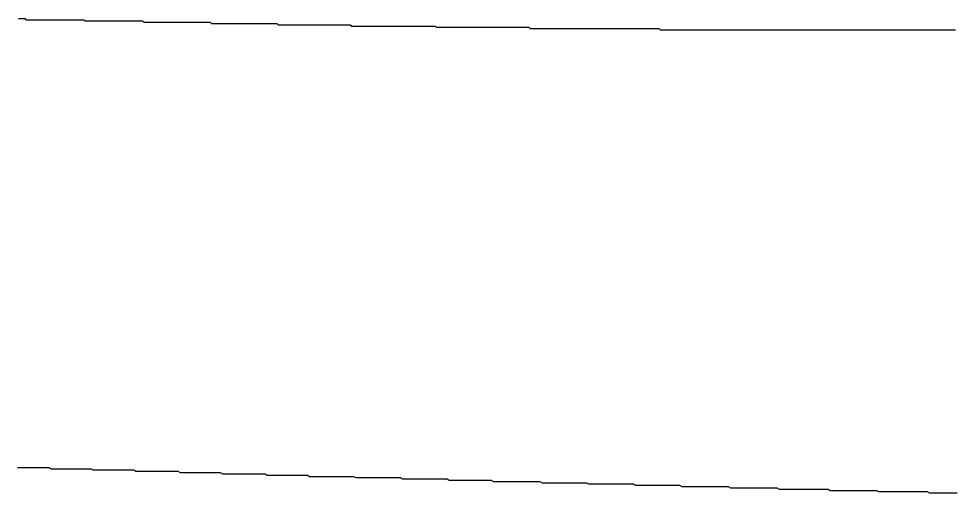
# Model space of a CAD drawing. Header units: millimetres. Extents: x 41 to 1041, y 1148 to 1248.
# Drawn here: x 307 to 314.35, y 1155.73 to 1159.45 of the extents above; entities that cross this region are included whole.
import ezdxf

# ---------------------------------------------------------------- set-up
doc = ezdxf.new("R2010")
doc.units = ezdxf.units.MM

msp = doc.modelspace()

# ---------------------------------------------------------------- linework, layer by layer
at = {"color": 3}
for points in [[(314.348, 1159.3554, 0), (314.339, 1159.3554, 0), (314.33, 1159.3554, 0), (314.321, 1159.3554, 0), (314.312, 1159.3554, 0), (314.303, 1159.3554, 0), (314.295, 1159.3554, 0), (314.286, 1159.3554, 0), (314.277, 1159.3554, 0), (314.268, 1159.3554, 0), (314.259, 1159.3554, 0), (314.25, 1159.3554, 0), (314.241, 1159.3554, 0), (314.233, 1159.3554, 0), (314.224, 1159.3554, 0), (314.215, 1159.3554, 0), (314.206, 1159.3554, 0), (314.197, 1159.3554, 0), (314.188, 1159.3554, 0), (314.179, 1159.3554, 0), (314.17, 1159.3554, 0), (314.162, 1159.3554, 0), (314.153, 1159.3554, 0), (314.144, 1159.3554, 0), (314.135, 1159.3554, 0), (314.126, 1159.3554, 0), (314.117, 1159.3554, 0), (314.108, 1159.3554, 0), (314.1, 1159.3554, 0), (314.091, 1159.3554, 0), (314.082, 1159.3554, 0), (314.073, 1159.3554, 0), (314.064, 1159.3554, 0), (314.055, 1159.3554, 0), (314.046, 1159.3554, 0), (314.038, 1159.3554, 0), (314.029, 1159.3554, 0), (314.02, 1159.3554, 0), (314.011, 1159.3554, 0), (314.002, 1159.3554, 0), (313.993, 1159.3554, 0), (313.984, 1159.3554, 0), (313.976, 1159.3554, 0), (313.967, 1159.3554, 0), (313.958, 1159.3554, 0), (313.949, 1159.3554, 0), (313.94, 1159.3554, 0), (313.931, 1159.3554, 0), (313.922, 1159.3554, 0), (313.913, 1159.3554, 0), (313.905, 1159.3554, 0), (313.896, 1159.3554, 0), (313.887, 1159.3554, 0), (313.878, 1159.3554, 0), (313.869, 1159.3554, 0), (313.86, 1159.3554, 0), (313.851, 1159.3554, 0), (313.843, 1159.3554, 0), (313.834, 1159.3554, 0), (313.825, 1159.3554, 0), (313.816, 1159.3554, 0), (313.807, 1159.3554, 0), (313.798, 1159.3554, 0), (313.789, 1159.3554, 0), (313.781, 1159.3554, 0), (313.772, 1159.3554, 0), (313.763, 1159.3554, 0), (313.754, 1159.3554, 0), (313.745, 1159.3554, 0), (313.736, 1159.3554, 0), (313.727, 1159.3554, 0), (313.719, 1159.3554, 0), (313.71, 1159.3554, 0), (313.701, 1159.3554, 0), (313.692, 1159.3554, 0), (313.683, 1159.3554, 0), (313.674, 1159.3554, 0), (313.665, 1159.3554, 0), (313.657, 1159.3554, 0), (313.648, 1159.3554, 0), (313.639, 1159.3554, 0), (313.63, 1159.3554, 0), (313.621, 1159.3554, 0), (313.612, 1159.3554, 0), (313.603, 1159.3554, 0), (313.594, 1159.3554, 0), (313.586, 1159.3554, 0), (313.577, 1159.3554, 0), (313.568, 1159.3554, 0), (313.559, 1159.3554, 0), (313.55, 1159.3554, 0), (313.541, 1159.3554, 0), (313.532, 1159.3554, 0), (313.524, 1159.3554, 0), (313.515, 1159.3554, 0), (313.506, 1159.3554, 0), (313.497, 1159.3554, 0), (313.488, 1159.3554, 0), (313.479, 1159.3554, 0), (313.47, 1159.3554, 0), (313.462, 1159.3554, 0), (313.453, 1159.3554, 0), (313.444, 1159.3554, 0), (313.435, 1159.3554, 0), (313.426, 1159.3554, 0), (313.417, 1159.3554, 0), (313.408, 1159.3554, 0), (313.4, 1159.3554, 0), (313.391, 1159.3554, 0), (313.382, 1159.3554, 0), (313.373, 1159.3554, 0), (313.364, 1159.3554, 0), (313.355, 1159.3554, 0), (313.346, 1159.3554, 0), (313.338, 1159.3554, 0), (313.329, 1159.3554, 0), (313.32, 1159.3554, 0), (313.311, 1159.3554, 0), (313.302, 1159.3554, 0), (313.293, 1159.3554, 0), (313.284, 1159.3554, 0), (313.275, 1159.3554, 0), (313.267, 1159.3554, 0), (313.258, 1159.3554, 0), (313.249, 1159.3554, 0), (313.24, 1159.3554, 0), (313.231, 1159.3554, 0), (313.222, 1159.3554, 0), (313.213, 1159.3554, 0), (313.205, 1159.3554, 0), (313.196, 1159.3554, 0), (313.187, 1159.3554, 0), (313.178, 1159.3554, 0), (313.169, 1159.3554, 0), (313.16, 1159.3554, 0), (313.151, 1159.3554, 0), (313.143, 1159.3554, 0), (313.134, 1159.3554, 0), (313.125, 1159.3554, 0), (313.116, 1159.3554, 0), (313.107, 1159.3554, 0), (313.098, 1159.3554, 0), (313.089, 1159.3554, 0), (313.081, 1159.3554, 0), (313.072, 1159.3554, 0), (313.063, 1159.3554, 0), (313.054, 1159.3554, 0), (313.045, 1159.3554, 0), (313.036, 1159.3554, 0), (313.027, 1159.3554, 0), (313.019, 1159.3554, 0), (313.01, 1159.3554, 0), (313.001, 1159.3554, 0), (312.992, 1159.3554, 0), (312.983, 1159.3554, 0), (312.974, 1159.3554, 0), (312.965, 1159.3554, 0), (312.956, 1159.3554, 0), (312.948, 1159.3554, 0), (312.939, 1159.3554, 0), (312.93, 1159.3554, 0), (312.921, 1159.3554, 0), (312.912, 1159.3554, 0), (312.903, 1159.3554, 0), (312.894, 1159.3554, 0), (312.886, 1159.3554, 0), (312.877, 1159.3554, 0), (312.868, 1159.3554, 0), (312.859, 1159.3554, 0), (312.85, 1159.3554, 0), (312.841, 1159.3554, 0), (312.832, 1159.3554, 0), (312.824, 1159.3554, 0), (312.815, 1159.3554, 0), (312.806, 1159.3554, 0), (312.797, 1159.3554, 0), (312.788, 1159.3554, 0), (312.779, 1159.3554, 0), (312.77, 1159.3554, 0), (312.762, 1159.3554, 0), (312.753, 1159.3554, 0), (312.744, 1159.3554, 0), (312.735, 1159.3554, 0), (312.726, 1159.3554, 0), (312.717, 1159.3554, 0), (312.708, 1159.3554, 0), (312.7, 1159.3554, 0), (312.691, 1159.3554, 0), (312.682, 1159.3554, 0), (312.673, 1159.3554, 0), (312.664, 1159.3554, 0), (312.655, 1159.3554, 0), (312.646, 1159.3554, 0), (312.637, 1159.3554, 0), (312.629, 1159.3554, 0), (312.62, 1159.3554, 0), (312.611, 1159.3554, 0), (312.602, 1159.3554, 0), (312.593, 1159.3554, 0), (312.584, 1159.3554, 0), (312.575, 1159.3554, 0), (312.567, 1159.3554, 0), (312.558, 1159.3554, 0), (312.549, 1159.3554, 0), (312.54, 1159.3554, 0), (312.531, 1159.3554, 0), (312.522, 1159.3554, 0), (312.513, 1159.3554, 0), (312.505, 1159.3554, 0), (312.496, 1159.3554, 0), (312.487, 1159.3554, 0), (312.478, 1159.3554, 0), (312.469, 1159.3554, 0), (312.46, 1159.3554, 0), (312.451, 1159.3554, 0), (312.443, 1159.3554, 0), (312.434, 1159.3554, 0), (312.425, 1159.3554, 0), (312.416, 1159.3554, 0), (312.407, 1159.3554, 0), (312.398, 1159.3554, 0), (312.389, 1159.3554, 0), (312.38, 1159.3554, 0), (312.372, 1159.3554, 0), (312.363, 1159.3554, 0), (312.354, 1159.3554, 0), (312.345, 1159.3554, 0), (312.336, 1159.3554, 0), (312.327, 1159.3554, 0), (312.318, 1159.3554, 0), (312.31, 1159.3554, 0), (312.301, 1159.3554, 0), (312.292, 1159.3554, 0), (312.283, 1159.3554, 0), (312.274, 1159.3554, 0), (312.265, 1159.3554, 0), (312.256, 1159.3554, 0), (312.248, 1159.3554, 0), (312.239, 1159.3554, 0), (312.23, 1159.3554, 0), (312.221, 1159.3554, 0), (312.212, 1159.3554, 0), (312.203, 1159.3554, 0), (312.194, 1159.3554, 0), (312.186, 1159.3554, 0), (312.177, 1159.3554, 0), (312.168, 1159.3554, 0), (312.159, 1159.3554, 0), (312.15, 1159.3554, 0), (312.141, 1159.3554, 0), (312.132, 1159.3554, 0), (312.124, 1159.3554, 0), (312.115, 1159.3554, 0), (312.106, 1159.3554, 0), (312.097, 1159.3554, 0), (312.088, 1159.3554, 0), (312.079, 1159.3554, 0), (312.07, 1159.3554, 0), (312.061, 1159.3554, 0), (312.053, 1159.3554, 0), (312.044, 1159.3554, 0), (312.035, 1159.3554, 0), (312.026, 1159.3654, 0), (312.017, 1159.3654, 0), (312.008, 1159.3654, 0), (311.999, 1159.3654, 0), (311.991, 1159.3654, 0), (311.982, 1159.3654, 0), (311.973, 1159.3654, 0), (311.964, 1159.3654, 0), (311.955, 1159.3654, 0), (311.946, 1159.3654, 0), (311.937, 1159.3654, 0), (311.929, 1159.3654, 0), (311.92, 1159.3654, 0), (311.911, 1159.3654, 0), (311.902, 1159.3654, 0), (311.893, 1159.3654, 0), (311.884, 1159.3654, 0), (311.875, 1159.3654, 0), (311.867, 1159.3654, 0), (311.858, 1159.3654, 0), (311.849, 1159.3654, 0), (311.84, 1159.3654, 0), (311.831, 1159.3654, 0), (311.822, 1159.3654, 0), (311.813, 1159.3654, 0), (311.805, 1159.3654, 0), (311.796, 1159.3654, 0), (311.787, 1159.3654, 0), (311.778, 1159.3654, 0), (311.769, 1159.3654, 0), (311.76, 1159.3654, 0), (311.751, 1159.3654, 0), (311.742, 1159.3654, 0), (311.734, 1159.3654, 0), (311.725, 1159.3654, 0), (311.716, 1159.3654, 0), (311.707, 1159.3654, 0), (311.698, 1159.3654, 0), (311.689, 1159.3654, 0), (311.68, 1159.3654, 0), (311.672, 1159.3654, 0), (311.663, 1159.3654, 0), (311.654, 1159.3654, 0), (311.645, 1159.3654, 0), (311.636, 1159.3654, 0), (311.627, 1159.3654, 0), (311.618, 1159.3654, 0), (311.61, 1159.3654, 0), (311.601, 1159.3654, 0), (311.592, 1159.3654, 0), (311.583, 1159.3654, 0), (311.574, 1159.3654, 0), (311.565, 1159.3654, 0), (311.556, 1159.3654, 0), (311.548, 1159.3654, 0), (311.539, 1159.3654, 0), (311.53, 1159.3654, 0), (311.521, 1159.3654, 0), (311.512, 1159.3654, 0), (311.503, 1159.3654, 0), (311.494, 1159.3654, 0), (311.486, 1159.3654, 0), (311.477, 1159.3654, 0), (311.468, 1159.3654, 0), (311.459, 1159.3654, 0), (311.45, 1159.3654, 0), (311.441, 1159.3654, 0), (311.432, 1159.3654, 0), (311.424, 1159.3654, 0), (311.415, 1159.3654, 0), (311.406, 1159.3654, 0), (311.397, 1159.3654, 0), (311.388, 1159.3654, 0), (311.379, 1159.3654, 0), (311.37, 1159.3654, 0), (311.361, 1159.3654, 0), (311.353, 1159.3654, 0), (311.344, 1159.3654, 0), (311.335, 1159.3654, 0), (311.326, 1159.3654, 0), (311.317, 1159.3654, 0), (311.308, 1159.3654, 0), (311.299, 1159.3654, 0), (311.291, 1159.3654, 0), (311.282, 1159.3654, 0), (311.273, 1159.3654, 0), (311.264, 1159.3654, 0), (311.255, 1159.3654, 0), (311.246, 1159.3654, 0), (311.237, 1159.3654, 0), (311.229, 1159.3654, 0), (311.22, 1159.3654, 0), (311.211, 1159.3654, 0), (311.202, 1159.3654, 0), (311.193, 1159.3654, 0), (311.184, 1159.3654, 0), (311.175, 1159.3654, 0), (311.167, 1159.3654, 0), (311.158, 1159.3654, 0), (311.149, 1159.3654, 0), (311.14, 1159.3654, 0), (311.131, 1159.3654, 0), (311.122, 1159.3654, 0), (311.113, 1159.3654, 0), (311.105, 1159.3654, 0), (311.096, 1159.3654, 0), (311.087, 1159.3654, 0), (311.078, 1159.3654, 0), (311.069, 1159.3654, 0), (311.06, 1159.3654, 0), (311.051, 1159.3654, 0), (311.042, 1159.3654, 0), (311.034, 1159.3654, 0), (311.025, 1159.3654, 0), (311.016, 1159.3654, 0), (311.007, 1159.3754, 0), (310.998, 1159.3754, 0), (310.989, 1159.3754, 0), (310.98, 1159.3754, 0), (310.972, 1159.3754, 0), (310.963, 1159.3754, 0), (310.954, 1159.3754, 0), (310.945, 1159.3754, 0), (310.936, 1159.3754, 0), (310.927, 1159.3754, 0), (310.918, 1159.3754, 0), (310.91, 1159.3754, 0), (310.901, 1159.3754, 0), (310.892, 1159.3754, 0), (310.883, 1159.3754, 0), (310.874, 1159.3754, 0), (310.865, 1159.3754, 0), (310.856, 1159.3754, 0), (310.848, 1159.3754, 0), (310.839, 1159.3754, 0), (310.83, 1159.3754, 0), (310.821, 1159.3754, 0), (310.812, 1159.3754, 0), (310.803, 1159.3754, 0), (310.794, 1159.3754, 0), (310.786, 1159.3754, 0), (310.777, 1159.3754, 0), (310.768, 1159.3754, 0), (310.759, 1159.3754, 0), (310.75, 1159.3754, 0), (310.741, 1159.3754, 0), (310.732, 1159.3754, 0), (310.723, 1159.3754, 0), (310.715, 1159.3754, 0), (310.706, 1159.3754, 0), (310.697, 1159.3754, 0), (310.688, 1159.3754, 0), (310.679, 1159.3754, 0), (310.67, 1159.3754, 0), (310.661, 1159.3754, 0), (310.653, 1159.3754, 0), (310.644, 1159.3754, 0), (310.635, 1159.3754, 0), (310.626, 1159.3754, 0), (310.617, 1159.3754, 0), (310.608, 1159.3754, 0), (310.599, 1159.3754, 0), (310.591, 1159.3754, 0), (310.582, 1159.3754, 0), (310.573, 1159.3754, 0), (310.564, 1159.3754, 0), (310.555, 1159.3754, 0), (310.546, 1159.3754, 0), (310.537, 1159.3754, 0), (310.529, 1159.3754, 0), (310.52, 1159.3754, 0), (310.511, 1159.3754, 0), (310.502, 1159.3754, 0), (310.493, 1159.3754, 0), (310.484, 1159.3754, 0), (310.475, 1159.3754, 0), (310.467, 1159.3754, 0), (310.458, 1159.3754, 0), (310.449, 1159.3754, 0), (310.44, 1159.3754, 0), (310.431, 1159.3754, 0), (310.422, 1159.3754, 0), (310.413, 1159.3754, 0), (310.405, 1159.3754, 0), (310.396, 1159.3754, 0), (310.387, 1159.3754, 0), (310.378, 1159.3754, 0), (310.369, 1159.3754, 0), (310.36, 1159.3754, 0), (310.351, 1159.3754, 0), (310.343, 1159.3754, 0), (310.334, 1159.3754, 0), (310.325, 1159.3754, 0), (310.316, 1159.3754, 0), (310.307, 1159.3754, 0), (310.298, 1159.3754, 0), (310.289, 1159.3754, 0), (310.28, 1159.3754, 0), (310.272, 1159.3854, 0), (310.263, 1159.3854, 0), (310.254, 1159.3854, 0), (310.245, 1159.3854, 0), (310.236, 1159.3854, 0), (310.227, 1159.3854, 0), (310.218, 1159.3854, 0), (310.21, 1159.3854, 0), (310.201, 1159.3854, 0), (310.192, 1159.3854, 0), (310.183, 1159.3854, 0), (310.174, 1159.3854, 0), (310.165, 1159.3854, 0), (310.156, 1159.3854, 0), (310.148, 1159.3854, 0), (310.139, 1159.3854, 0), (310.13, 1159.3854, 0), (310.121, 1159.3854, 0), (310.112, 1159.3854, 0), (310.103, 1159.3854, 0), (310.094, 1159.3854, 0), (310.086, 1159.3854, 0), (310.077, 1159.3854, 0), (310.068, 1159.3854, 0), (310.059, 1159.3854, 0), (310.05, 1159.3854, 0), (310.041, 1159.3854, 0), (310.032, 1159.3854, 0), (310.024, 1159.3854, 0), (310.015, 1159.3854, 0), (310.006, 1159.3854, 0), (309.997, 1159.3854, 0), (309.988, 1159.3854, 0), (309.979, 1159.3854, 0), (309.97, 1159.3854, 0), (309.962, 1159.3854, 0), (309.953, 1159.3854, 0), (309.944, 1159.3854, 0), (309.935, 1159.3854, 0), (309.926, 1159.3854, 0), (309.917, 1159.3854, 0), (309.908, 1159.3854, 0), (309.899, 1159.3854, 0), (309.891, 1159.3854, 0), (309.882, 1159.3854, 0), (309.873, 1159.3854, 0), (309.864, 1159.3854, 0), (309.855, 1159.3854, 0), (309.846, 1159.3854, 0), (309.837, 1159.3854, 0), (309.829, 1159.3854, 0), (309.82, 1159.3854, 0), (309.811, 1159.3854, 0), (309.802, 1159.3854, 0), (309.793, 1159.3854, 0), (309.784, 1159.3854, 0), (309.775, 1159.3854, 0), (309.767, 1159.3854, 0), (309.758, 1159.3854, 0), (309.749, 1159.3854, 0), (309.74, 1159.3854, 0), (309.731, 1159.3854, 0), (309.722, 1159.3854, 0), (309.713, 1159.3854, 0), (309.705, 1159.3854, 0), (309.696, 1159.3854, 0), (309.687, 1159.3854, 0), (309.678, 1159.3854, 0), (309.669, 1159.3854, 0), (309.66, 1159.3854, 0), (309.651, 1159.3854, 0), (309.643, 1159.3854, 0), (309.634, 1159.3854, 0), (309.625, 1159.3854, 0), (309.616, 1159.3854, 0), (309.607, 1159.3954, 0), (309.598, 1159.3954, 0), (309.589, 1159.3954, 0), (309.581, 1159.3954, 0), (309.572, 1159.3954, 0), (309.563, 1159.3954, 0), (309.554, 1159.3954, 0), (309.545, 1159.3954, 0), (309.536, 1159.3954, 0), (309.527, 1159.3954, 0), (309.518, 1159.3954, 0), (309.51, 1159.3954, 0), (309.501, 1159.3954, 0), (309.492, 1159.3954, 0), (309.483, 1159.3954, 0), (309.474, 1159.3954, 0), (309.465, 1159.3954, 0), (309.456, 1159.3954, 0), (309.448, 1159.3954, 0), (309.439, 1159.3954, 0), (309.43, 1159.3954, 0), (309.421, 1159.3954, 0), (309.412, 1159.3954, 0), (309.403, 1159.3954, 0), (309.394, 1159.3954, 0), (309.386, 1159.3954, 0), (309.377, 1159.3954, 0), (309.368, 1159.3954, 0), (309.359, 1159.3954, 0), (309.35, 1159.3954, 0), (309.341, 1159.3954, 0), (309.332, 1159.3954, 0), (309.324, 1159.3954, 0), (309.315, 1159.3954, 0), (309.306, 1159.3954, 0), (309.297, 1159.3954, 0), (309.288, 1159.3954, 0), (309.279, 1159.3954, 0), (309.27, 1159.3954, 0), (309.262, 1159.3954, 0), (309.253, 1159.3954, 0), (309.244, 1159.3954, 0), (309.235, 1159.3954, 0), (309.226, 1159.3954, 0), (309.217, 1159.3954, 0), (309.208, 1159.3954, 0), (309.2, 1159.3954, 0), (309.191, 1159.3954, 0), (309.182, 1159.3954, 0), (309.173, 1159.3954, 0), (309.164, 1159.3954, 0), (309.155, 1159.3954, 0), (309.146, 1159.3954, 0), (309.138, 1159.3954, 0), (309.129, 1159.3954, 0), (309.12, 1159.3954, 0), (309.111, 1159.3954, 0), (309.102, 1159.3954, 0), (309.093, 1159.3954, 0), (309.084, 1159.3954, 0), (309.075, 1159.3954, 0), (309.067, 1159.3954, 0), (309.058, 1159.3954, 0), (309.049, 1159.3954, 0), (309.04, 1159.3954, 0), (309.031, 1159.4054, 0), (309.022, 1159.4054, 0), (309.013, 1159.4054, 0), (309.005, 1159.4054, 0), (308.996, 1159.4054, 0), (308.987, 1159.4054, 0), (308.978, 1159.4054, 0), (308.969, 1159.4054, 0), (308.96, 1159.4054, 0), (308.951, 1159.4054, 0), (308.943, 1159.4054, 0), (308.934, 1159.4054, 0), (308.925, 1159.4054, 0), (308.916, 1159.4054, 0), (308.907, 1159.4054, 0), (308.898, 1159.4054, 0), (308.889, 1159.4054, 0), (308.881, 1159.4054, 0), (308.872, 1159.4054, 0), (308.863, 1159.4054, 0), (308.854, 1159.4054, 0), (308.845, 1159.4054, 0), (308.836, 1159.4054, 0), (308.827, 1159.4054, 0), (308.819, 1159.4054, 0), (308.81, 1159.4054, 0), (308.801, 1159.4054, 0), (308.792, 1159.4054, 0), (308.783, 1159.4054, 0), (308.774, 1159.4054, 0), (308.765, 1159.4054, 0), (308.757, 1159.4054, 0), (308.748, 1159.4054, 0), (308.739, 1159.4054, 0), (308.73, 1159.4054, 0), (308.721, 1159.4054, 0), (308.712, 1159.4054, 0), (308.703, 1159.4054, 0), (308.695, 1159.4054, 0), (308.686, 1159.4054, 0), (308.677, 1159.4054, 0), (308.668, 1159.4054, 0), (308.659, 1159.4054, 0), (308.65, 1159.4054, 0), (308.641, 1159.4054, 0), (308.633, 1159.4054, 0), (308.624, 1159.4054, 0), (308.615, 1159.4054, 0), (308.606, 1159.4054, 0), (308.597, 1159.4054, 0), (308.588, 1159.4054, 0), (308.579, 1159.4054, 0), (308.57, 1159.4054, 0), (308.562, 1159.4054, 0), (308.553, 1159.4054, 0), (308.544, 1159.4054, 0), (308.535, 1159.4054, 0), (308.526, 1159.4054, 0), (308.517, 1159.4054, 0), (308.508, 1159.4154, 0), (308.5, 1159.4154, 0), (308.491, 1159.4154, 0), (308.482, 1159.4154, 0), (308.473, 1159.4154, 0), (308.464, 1159.4154, 0), (308.455, 1159.4154, 0), (308.446, 1159.4154, 0), (308.438, 1159.4154, 0), (308.429, 1159.4154, 0), (308.42, 1159.4154, 0), (308.411, 1159.4154, 0), (308.402, 1159.4154, 0), (308.393, 1159.4154, 0), (308.384, 1159.4154, 0), (308.376, 1159.4154, 0), (308.367, 1159.4154, 0), (308.358, 1159.4154, 0), (308.349, 1159.4154, 0), (308.34, 1159.4154, 0), (308.331, 1159.4154, 0), (308.322, 1159.4154, 0), (308.314, 1159.4154, 0), (308.305, 1159.4154, 0), (308.296, 1159.4154, 0), (308.287, 1159.4154, 0), (308.278, 1159.4154, 0), (308.269, 1159.4154, 0), (308.26, 1159.4154, 0), (308.252, 1159.4154, 0), (308.243, 1159.4154, 0), (308.234, 1159.4154, 0), (308.225, 1159.4154, 0), (308.216, 1159.4154, 0), (308.207, 1159.4154, 0), (308.198, 1159.4154, 0), (308.19, 1159.4154, 0), (308.181, 1159.4154, 0), (308.172, 1159.4154, 0), (308.163, 1159.4154, 0), (308.154, 1159.4154, 0), (308.145, 1159.4154, 0), (308.136, 1159.4154, 0), (308.127, 1159.4154, 0), (308.119, 1159.4154, 0), (308.11, 1159.4154, 0), (308.101, 1159.4154, 0), (308.092, 1159.4154, 0), (308.083, 1159.4154, 0), (308.074, 1159.4154, 0), (308.065, 1159.4154, 0), (308.057, 1159.4154, 0), (308.048, 1159.4154, 0), (308.039, 1159.4154, 0), (308.03, 1159.4154, 0), (308.021, 1159.4154, 0), (308.012, 1159.4154, 0), (308.003, 1159.4154, 0), (307.995, 1159.4154, 0), (307.986, 1159.4154, 0), (307.977, 1159.4254, 0), (307.968, 1159.4254, 0), (307.959, 1159.4254, 0), (307.95, 1159.4254, 0), (307.941, 1159.4254, 0), (307.933, 1159.4254, 0), (307.924, 1159.4254, 0), (307.915, 1159.4254, 0), (307.906, 1159.4254, 0), (307.897, 1159.4254, 0), (307.888, 1159.4254, 0), (307.879, 1159.4254, 0), (307.871, 1159.4254, 0), (307.862, 1159.4254, 0), (307.853, 1159.4254, 0), (307.844, 1159.4254, 0), (307.835, 1159.4254, 0), (307.826, 1159.4254, 0), (307.817, 1159.4254, 0), (307.809, 1159.4254, 0), (307.8, 1159.4254, 0), (307.791, 1159.4254, 0), (307.782, 1159.4254, 0), (307.773, 1159.4254, 0), (307.764, 1159.4254, 0), (307.755, 1159.4254, 0), (307.747, 1159.4254, 0), (307.738, 1159.4254, 0), (307.729, 1159.4254, 0), (307.72, 1159.4254, 0), (307.711, 1159.4254, 0), (307.702, 1159.4254, 0), (307.693, 1159.4254, 0), (307.685, 1159.4254, 0), (307.676, 1159.4254, 0), (307.667, 1159.4254, 0), (307.658, 1159.4254, 0), (307.649, 1159.4254, 0), (307.64, 1159.4254, 0), (307.631, 1159.4254, 0), (307.623, 1159.4254, 0), (307.614, 1159.4254, 0), (307.605, 1159.4254, 0), (307.596, 1159.4254, 0), (307.587, 1159.4254, 0), (307.578, 1159.4254, 0), (307.569, 1159.4254, 0), (307.56, 1159.4254, 0), (307.552, 1159.4254, 0), (307.543, 1159.4254, 0), (307.534, 1159.4254, 0), (307.525, 1159.4254, 0), (307.516, 1159.4354, 0), (307.507, 1159.4354, 0), (307.498, 1159.4354, 0), (307.49, 1159.4354, 0), (307.481, 1159.4354, 0), (307.472, 1159.4354, 0), (307.463, 1159.4354, 0), (307.454, 1159.4354, 0), (307.445, 1159.4354, 0), (307.436, 1159.4354, 0), (307.428, 1159.4354, 0), (307.419, 1159.4354, 0), (307.41, 1159.4354, 0), (307.401, 1159.4354, 0), (307.392, 1159.4354, 0), (307.383, 1159.4354, 0), (307.374, 1159.4354, 0), (307.366, 1159.4354, 0), (307.357, 1159.4354, 0), (307.348, 1159.4354, 0), (307.339, 1159.4354, 0), (307.33, 1159.4354, 0), (307.321, 1159.4354, 0), (307.312, 1159.4354, 0), (307.304, 1159.4354, 0), (307.295, 1159.4354, 0), (307.286, 1159.4354, 0), (307.277, 1159.4354, 0), (307.268, 1159.4354, 0), (307.259, 1159.4354, 0), (307.25, 1159.4354, 0), (307.242, 1159.4354, 0), (307.233, 1159.4354, 0), (307.224, 1159.4354, 0), (307.215, 1159.4354, 0), (307.206, 1159.4354, 0), (307.197, 1159.4354, 0), (307.188, 1159.4354, 0), (307.18, 1159.4354, 0), (307.171, 1159.4354, 0), (307.162, 1159.4354, 0), (307.153, 1159.4354, 0), (307.144, 1159.4354, 0), (307.135, 1159.4354, 0), (307.126, 1159.4354, 0), (307.118, 1159.4354, 0), (307.109, 1159.4354, 0), (307.1, 1159.4354, 0), (307.091, 1159.4354, 0), (307.082, 1159.4354, 0), (307.073, 1159.4354, 0), (307.064, 1159.4354, 0), (307.056, 1159.4454, 0), (307.047, 1159.4454, 0), (307.038, 1159.4454, 0), (307.029, 1159.4454, 0), (307.02, 1159.4454, 0), (307.011, 1159.4454, 0), (307.002, 1159.4454, 0)], [(314.363, 1155.7254, 0), (314.346, 1155.7254, 0), (314.33, 1155.7254, 0), (314.313, 1155.7254, 0), (314.296, 1155.7254, 0), (314.28, 1155.7254, 0), (314.263, 1155.7254, 0), (314.247, 1155.7254, 0), (314.23, 1155.7254, 0), (314.213, 1155.7254, 0), (314.197, 1155.7254, 0), (314.18, 1155.7254, 0), (314.164, 1155.7254, 0), (314.147, 1155.7254, 0), (314.13, 1155.7354, 0), (314.114, 1155.7354, 0), (314.097, 1155.7354, 0), (314.081, 1155.7354, 0), (314.064, 1155.7354, 0), (314.047, 1155.7354, 0), (314.031, 1155.7354, 0), (314.014, 1155.7354, 0), (313.998, 1155.7354, 0), (313.981, 1155.7354, 0), (313.964, 1155.7354, 0), (313.948, 1155.7354, 0), (313.931, 1155.7354, 0), (313.915, 1155.7354, 0), (313.898, 1155.7354, 0), (313.881, 1155.7354, 0), (313.865, 1155.7354, 0), (313.848, 1155.7354, 0), (313.832, 1155.7354, 0), (313.815, 1155.7354, 0), (313.798, 1155.7354, 0), (313.782, 1155.7354, 0), (313.765, 1155.7354, 0), (313.749, 1155.7354, 0), (313.732, 1155.7454, 0), (313.716, 1155.7454, 0), (313.699, 1155.7454, 0), (313.682, 1155.7454, 0), (313.666, 1155.7454, 0), (313.649, 1155.7454, 0), (313.633, 1155.7454, 0), (313.616, 1155.7454, 0), (313.599, 1155.7454, 0), (313.583, 1155.7454, 0), (313.566, 1155.7454, 0), (313.55, 1155.7454, 0), (313.533, 1155.7454, 0), (313.516, 1155.7454, 0), (313.5, 1155.7454, 0), (313.483, 1155.7454, 0), (313.467, 1155.7454, 0), (313.45, 1155.7454, 0), (313.433, 1155.7454, 0), (313.417, 1155.7454, 0), (313.4, 1155.7454, 0), (313.384, 1155.7454, 0), (313.367, 1155.7454, 0), (313.35, 1155.7554, 0), (313.334, 1155.7554, 0), (313.317, 1155.7554, 0), (313.301, 1155.7554, 0), (313.284, 1155.7554, 0), (313.267, 1155.7554, 0), (313.251, 1155.7554, 0), (313.234, 1155.7554, 0), (313.218, 1155.7554, 0), (313.201, 1155.7554, 0), (313.184, 1155.7554, 0), (313.168, 1155.7554, 0), (313.151, 1155.7554, 0), (313.135, 1155.7554, 0), (313.118, 1155.7554, 0), (313.101, 1155.7554, 0), (313.085, 1155.7554, 0), (313.068, 1155.7554, 0), (313.052, 1155.7554, 0), (313.035, 1155.7554, 0), (313.018, 1155.7554, 0), (313.002, 1155.7554, 0), (312.985, 1155.7554, 0), (312.969, 1155.7554, 0), (312.952, 1155.7654, 0), (312.935, 1155.7654, 0), (312.919, 1155.7654, 0), (312.902, 1155.7654, 0), (312.886, 1155.7654, 0), (312.869, 1155.7654, 0), (312.852, 1155.7654, 0), (312.836, 1155.7654, 0), (312.819, 1155.7654, 0), (312.803, 1155.7654, 0), (312.786, 1155.7654, 0), (312.769, 1155.7654, 0), (312.753, 1155.7654, 0), (312.736, 1155.7654, 0), (312.72, 1155.7654, 0), (312.703, 1155.7654, 0), (312.686, 1155.7654, 0), (312.67, 1155.7654, 0), (312.653, 1155.7654, 0), (312.637, 1155.7654, 0), (312.62, 1155.7654, 0), (312.603, 1155.7654, 0), (312.587, 1155.7654, 0), (312.57, 1155.7754, 0), (312.554, 1155.7754, 0), (312.537, 1155.7754, 0), (312.52, 1155.7754, 0), (312.504, 1155.7754, 0), (312.487, 1155.7754, 0), (312.471, 1155.7754, 0), (312.454, 1155.7754, 0), (312.437, 1155.7754, 0), (312.421, 1155.7754, 0), (312.404, 1155.7754, 0), (312.388, 1155.7754, 0), (312.371, 1155.7754, 0), (312.354, 1155.7754, 0), (312.338, 1155.7754, 0), (312.321, 1155.7754, 0), (312.305, 1155.7754, 0), (312.288, 1155.7754, 0), (312.271, 1155.7754, 0), (312.255, 1155.7754, 0), (312.238, 1155.7754, 0), (312.222, 1155.7754, 0), (312.205, 1155.7754, 0), (312.188, 1155.7854, 0), (312.172, 1155.7854, 0), (312.155, 1155.7854, 0), (312.139, 1155.7854, 0), (312.122, 1155.7854, 0), (312.105, 1155.7854, 0), (312.089, 1155.7854, 0), (312.072, 1155.7854, 0), (312.056, 1155.7854, 0), (312.039, 1155.7854, 0), (312.022, 1155.7854, 0), (312.006, 1155.7854, 0), (311.989, 1155.7854, 0), (311.973, 1155.7854, 0), (311.956, 1155.7854, 0), (311.939, 1155.7854, 0), (311.923, 1155.7854, 0), (311.906, 1155.7854, 0), (311.89, 1155.7854, 0), (311.873, 1155.7854, 0), (311.856, 1155.7854, 0), (311.84, 1155.7854, 0), (311.823, 1155.7954, 0), (311.807, 1155.7954, 0), (311.79, 1155.7954, 0), (311.773, 1155.7954, 0), (311.757, 1155.7954, 0), (311.74, 1155.7954, 0), (311.724, 1155.7954, 0), (311.707, 1155.7954, 0), (311.69, 1155.7954, 0), (311.674, 1155.7954, 0), (311.657, 1155.7954, 0), (311.641, 1155.7954, 0), (311.624, 1155.7954, 0), (311.607, 1155.7954, 0), (311.591, 1155.7954, 0), (311.574, 1155.7954, 0), (311.558, 1155.7954, 0), (311.541, 1155.7954, 0), (311.524, 1155.7954, 0), (311.508, 1155.7954, 0), (311.491, 1155.7954, 0), (311.475, 1155.7954, 0), (311.458, 1155.8054, 0), (311.442, 1155.8054, 0), (311.425, 1155.8054, 0), (311.408, 1155.8054, 0), (311.392, 1155.8054, 0), (311.375, 1155.8054, 0), (311.359, 1155.8054, 0), (311.342, 1155.8054, 0), (311.325, 1155.8054, 0), (311.309, 1155.8054, 0), (311.292, 1155.8054, 0), (311.276, 1155.8054, 0), (311.259, 1155.8054, 0), (311.242, 1155.8054, 0), (311.226, 1155.8054, 0), (311.209, 1155.8054, 0), (311.193, 1155.8054, 0), (311.176, 1155.8054, 0), (311.159, 1155.8054, 0), (311.143, 1155.8054, 0), (311.126, 1155.8054, 0), (311.11, 1155.8054, 0), (311.093, 1155.8154, 0), (311.076, 1155.8154, 0), (311.06, 1155.8154, 0), (311.043, 1155.8154, 0), (311.027, 1155.8154, 0), (311.01, 1155.8154, 0), (310.993, 1155.8154, 0), (310.977, 1155.8154, 0), (310.96, 1155.8154, 0), (310.944, 1155.8154, 0), (310.927, 1155.8154, 0), (310.91, 1155.8154, 0), (310.894, 1155.8154, 0), (310.877, 1155.8154, 0), (310.861, 1155.8154, 0), (310.844, 1155.8154, 0), (310.827, 1155.8154, 0), (310.811, 1155.8154, 0), (310.794, 1155.8154, 0), (310.778, 1155.8154, 0), (310.761, 1155.8154, 0), (310.744, 1155.8154, 0), (310.728, 1155.8154, 0), (310.711, 1155.8254, 0), (310.695, 1155.8254, 0), (310.678, 1155.8254, 0), (310.661, 1155.8254, 0), (310.645, 1155.8254, 0), (310.628, 1155.8254, 0), (310.612, 1155.8254, 0), (310.595, 1155.8254, 0), (310.578, 1155.8254, 0), (310.562, 1155.8254, 0), (310.545, 1155.8254, 0), (310.529, 1155.8254, 0), (310.512, 1155.8254, 0), (310.495, 1155.8254, 0), (310.479, 1155.8254, 0), (310.462, 1155.8254, 0), (310.446, 1155.8254, 0), (310.429, 1155.8254, 0), (310.412, 1155.8254, 0), (310.396, 1155.8254, 0), (310.379, 1155.8254, 0), (310.363, 1155.8354, 0), (310.346, 1155.8354, 0), (310.329, 1155.8354, 0), (310.313, 1155.8354, 0), (310.296, 1155.8354, 0), (310.28, 1155.8354, 0), (310.263, 1155.8354, 0), (310.246, 1155.8354, 0), (310.23, 1155.8354, 0), (310.213, 1155.8354, 0), (310.197, 1155.8354, 0), (310.18, 1155.8354, 0), (310.163, 1155.8354, 0), (310.147, 1155.8354, 0), (310.13, 1155.8354, 0), (310.114, 1155.8354, 0), (310.097, 1155.8354, 0), (310.08, 1155.8354, 0), (310.064, 1155.8354, 0), (310.047, 1155.8354, 0), (310.031, 1155.8354, 0), (310.014, 1155.8354, 0), (309.997, 1155.8454, 0), (309.981, 1155.8454, 0), (309.964, 1155.8454, 0), (309.948, 1155.8454, 0), (309.931, 1155.8454, 0), (309.914, 1155.8454, 0), (309.898, 1155.8454, 0), (309.881, 1155.8454, 0), (309.865, 1155.8454, 0), (309.848, 1155.8454, 0), (309.831, 1155.8454, 0), (309.815, 1155.8454, 0), (309.798, 1155.8454, 0), (309.782, 1155.8454, 0), (309.765, 1155.8454, 0), (309.749, 1155.8454, 0), (309.732, 1155.8454, 0), (309.715, 1155.8454, 0), (309.699, 1155.8454, 0), (309.682, 1155.8454, 0), (309.666, 1155.8454, 0), (309.649, 1155.8454, 0), (309.632, 1155.8554, 0), (309.616, 1155.8554, 0), (309.599, 1155.8554, 0), (309.583, 1155.8554, 0), (309.566, 1155.8554, 0), (309.549, 1155.8554, 0), (309.533, 1155.8554, 0), (309.516, 1155.8554, 0), (309.5, 1155.8554, 0), (309.483, 1155.8554, 0), (309.466, 1155.8554, 0), (309.45, 1155.8554, 0), (309.433, 1155.8554, 0), (309.417, 1155.8554, 0), (309.4, 1155.8554, 0), (309.383, 1155.8554, 0), (309.367, 1155.8554, 0), (309.35, 1155.8554, 0), (309.334, 1155.8554, 0), (309.317, 1155.8554, 0), (309.3, 1155.8554, 0), (309.284, 1155.8554, 0), (309.267, 1155.8654, 0), (309.251, 1155.8654, 0), (309.234, 1155.8654, 0), (309.217, 1155.8654, 0), (309.201, 1155.8654, 0), (309.184, 1155.8654, 0), (309.168, 1155.8654, 0), (309.151, 1155.8654, 0), (309.134, 1155.8654, 0), (309.118, 1155.8654, 0), (309.101, 1155.8654, 0), (309.085, 1155.8654, 0), (309.068, 1155.8654, 0), (309.051, 1155.8654, 0), (309.035, 1155.8654, 0), (309.018, 1155.8654, 0), (309.002, 1155.8654, 0), (308.985, 1155.8654, 0), (308.968, 1155.8654, 0), (308.952, 1155.8654, 0), (308.935, 1155.8754, 0), (308.919, 1155.8754, 0), (308.902, 1155.8754, 0), (308.885, 1155.8754, 0), (308.869, 1155.8754, 0), (308.852, 1155.8754, 0), (308.836, 1155.8754, 0), (308.819, 1155.8754, 0), (308.802, 1155.8754, 0), (308.786, 1155.8754, 0), (308.769, 1155.8754, 0), (308.753, 1155.8754, 0), (308.736, 1155.8754, 0), (308.719, 1155.8754, 0), (308.703, 1155.8754, 0), (308.686, 1155.8754, 0), (308.67, 1155.8754, 0), (308.653, 1155.8754, 0), (308.636, 1155.8754, 0), (308.62, 1155.8754, 0), (308.603, 1155.8754, 0), (308.587, 1155.8854, 0), (308.57, 1155.8854, 0), (308.553, 1155.8854, 0), (308.537, 1155.8854, 0), (308.52, 1155.8854, 0), (308.504, 1155.8854, 0), (308.487, 1155.8854, 0), (308.471, 1155.8854, 0), (308.454, 1155.8854, 0), (308.437, 1155.8854, 0), (308.421, 1155.8854, 0), (308.404, 1155.8854, 0), (308.388, 1155.8854, 0), (308.371, 1155.8854, 0), (308.354, 1155.8854, 0), (308.338, 1155.8854, 0), (308.321, 1155.8854, 0), (308.305, 1155.8854, 0), (308.288, 1155.8854, 0), (308.271, 1155.8854, 0), (308.255, 1155.8954, 0), (308.238, 1155.8954, 0), (308.222, 1155.8954, 0), (308.205, 1155.8954, 0), (308.188, 1155.8954, 0), (308.172, 1155.8954, 0), (308.155, 1155.8954, 0), (308.139, 1155.8954, 0), (308.122, 1155.8954, 0), (308.105, 1155.8954, 0), (308.089, 1155.8954, 0), (308.072, 1155.8954, 0), (308.056, 1155.8954, 0), (308.039, 1155.8954, 0), (308.022, 1155.8954, 0), (308.006, 1155.8954, 0), (307.989, 1155.8954, 0), (307.973, 1155.8954, 0), (307.956, 1155.8954, 0), (307.939, 1155.8954, 0), (307.923, 1155.8954, 0), (307.906, 1155.9054, 0), (307.89, 1155.9054, 0), (307.873, 1155.9054, 0), (307.856, 1155.9054, 0), (307.84, 1155.9054, 0), (307.823, 1155.9054, 0), (307.807, 1155.9054, 0), (307.79, 1155.9054, 0), (307.773, 1155.9054, 0), (307.757, 1155.9054, 0), (307.74, 1155.9054, 0), (307.724, 1155.9054, 0), (307.707, 1155.9054, 0), (307.69, 1155.9054, 0), (307.674, 1155.9054, 0), (307.657, 1155.9054, 0), (307.641, 1155.9054, 0), (307.624, 1155.9054, 0), (307.607, 1155.9054, 0), (307.591, 1155.9054, 0), (307.574, 1155.9154, 0), (307.558, 1155.9154, 0), (307.541, 1155.9154, 0), (307.524, 1155.9154, 0), (307.508, 1155.9154, 0), (307.491, 1155.9154, 0), (307.475, 1155.9154, 0), (307.458, 1155.9154, 0), (307.441, 1155.9154, 0), (307.425, 1155.9154, 0), (307.408, 1155.9154, 0), (307.392, 1155.9154, 0), (307.375, 1155.9154, 0), (307.359, 1155.9154, 0), (307.342, 1155.9154, 0), (307.325, 1155.9154, 0), (307.309, 1155.9154, 0), (307.292, 1155.9154, 0), (307.276, 1155.9154, 0), (307.259, 1155.9154, 0), (307.242, 1155.9254, 0), (307.226, 1155.9254, 0), (307.209, 1155.9254, 0), (307.193, 1155.9254, 0), (307.176, 1155.9254, 0), (307.159, 1155.9254, 0), (307.143, 1155.9254, 0), (307.126, 1155.9254, 0), (307.11, 1155.9254, 0), (307.093, 1155.9254, 0), (307.076, 1155.9254, 0), (307.06, 1155.9254, 0), (307.043, 1155.9254, 0), (307.027, 1155.9254, 0), (307.01, 1155.9254, 0), (306.993, 1155.9254, 0)]]:
    msp.add_polyline3d(points, dxfattribs=at)

doc.saveas('drawing.dxf')
